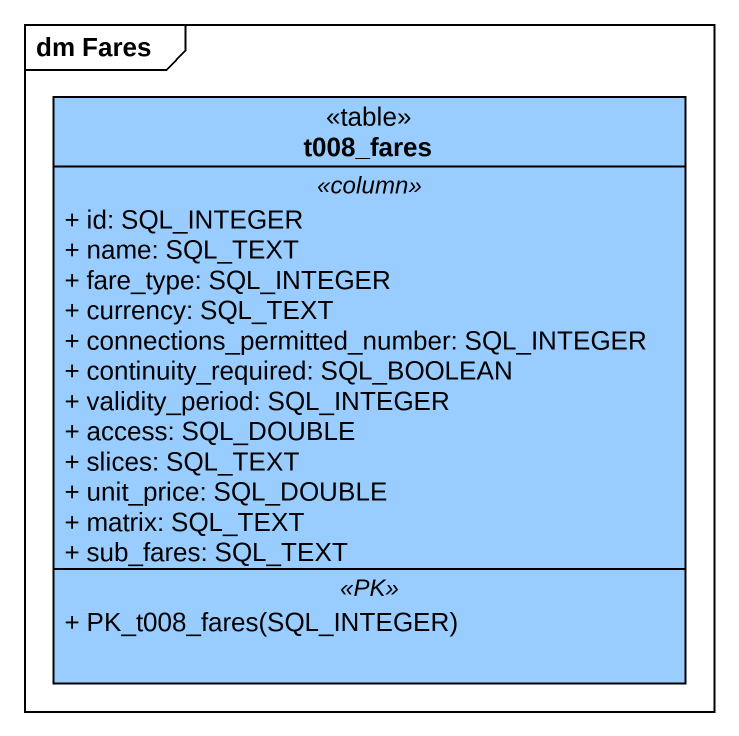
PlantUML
@startuml
mainframe dm Fares
hide circle
hide empty members
skinparam classAttributeIconSize 0
class t008_fares <<table>> #99CCFF {
  .. <<column>> ..
  + id: SQL_INTEGER
  + name: SQL_TEXT
  + fare_type: SQL_INTEGER
  + currency: SQL_TEXT
  + connections_permitted_number: SQL_INTEGER
  + continuity_required: SQL_BOOLEAN
  + validity_period: SQL_INTEGER
  + access: SQL_DOUBLE
  + slices: SQL_TEXT
  + unit_price: SQL_DOUBLE
  + matrix: SQL_TEXT
  + sub_fares: SQL_TEXT
  .. <<PK>> ..
  + PK_t008_fares(SQL_INTEGER)
}
@enduml
